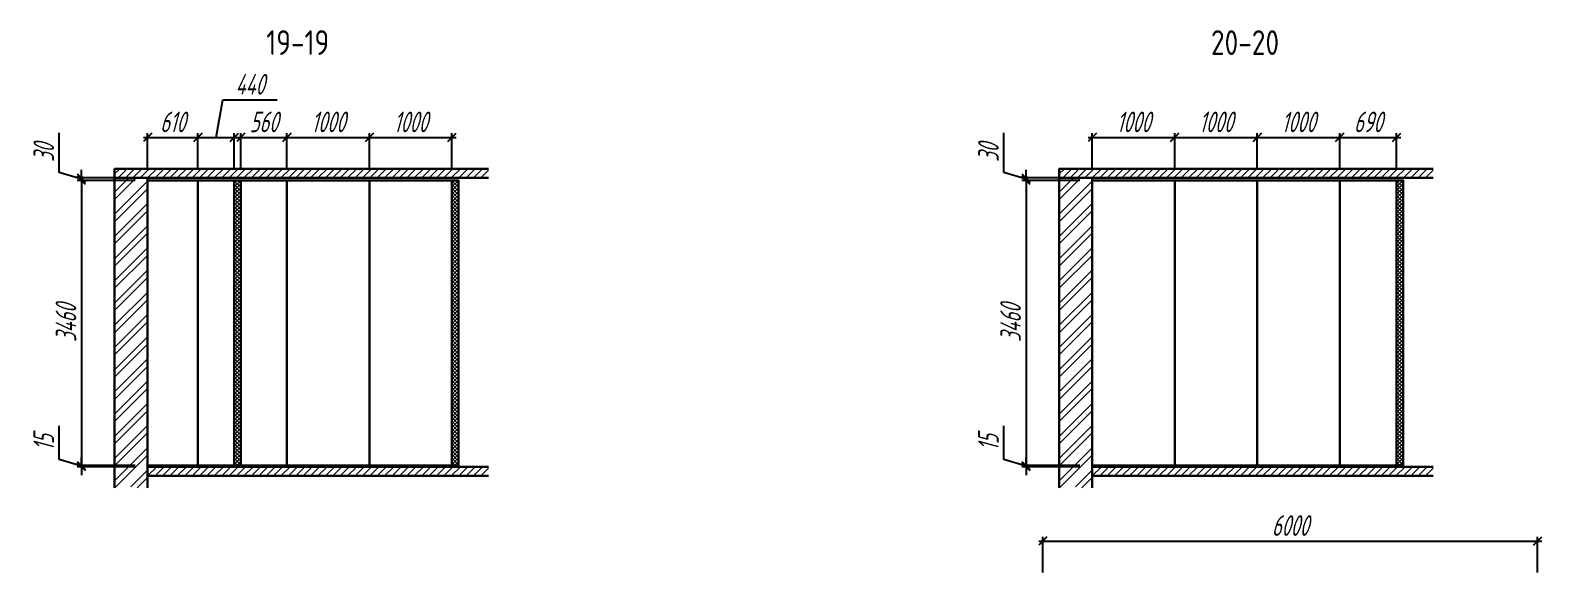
# Model space of a CAD drawing. Header units: millimetres. Extents: x -138350 to 909539, y -253833 to 111767.
# Drawn here: x 139081 to 157408, y -164561 to -157833 of the extents above; entities that cross this region are included whole.
import ezdxf

# ---------------------------------------------------------------- set-up
doc = ezdxf.new("R2010")
doc.units = ezdxf.units.MM
for name, color, linetype, lineweight in [('_Оси', 90, 'Continuous', 13), ('_Размеры', 120, 'Continuous', 13), ('_Сендвичи', 230, 'Continuous', 30), ('_Стены', 7, 'Continuous', 30), ('_Сэндвичи штрих', 7, 'Continuous', 5), ('_Текст', 141, 'Continuous', 20), ('выноска', 7, 'Continuous', 13)]:
    doc.layers.add(name, color=color, linetype=linetype, lineweight=lineweight)
doc.styles.add('Museo sans', font='CS_Gost2304.shx')
doc.styles.add('СПДС_размеры', font='spdswin.shx', dxfattribs={"width": 0.8, "oblique": 15})
doc.dimstyles.new('СПДС', dxfattribs={"dimtxt": 2.5, "dimasz": 1, "dimexe": 0.5, "dimexo": 1.5, "dimtad": 1, "dimdec": 0, "dimtxsty": 'СПДС_размеры', "dimblk": 'OBLIQUE', "dimcen": 2.5, "dimdle": 0.5, "dimadec": 8, "dimazin": 0, "dimtfac": 1, "dimtdec": 0, "dimtix": 1, "dimtmove": 0, "dimatfit": 3, "dimfxl": 1, "dimarcsym": 0})

# ---------------------------------------------------------------- blocks, each defined once
blk = doc.blocks.new('_Oblique')
at = {"layer": 'выноска', "color": 0, "lineweight": -2}
blk.add_line((-0.5, -0.5), (0.5, 0.5), dxfattribs=at)
blk = doc.blocks.new('*D737')
at = {"layer": '_Размеры', "color": 0, "lineweight": -2, "ltscale": 100, "transparency": 16777216}
for p, q in [((139432, -159559), (139432, -159079)), ((139701, -159640), (139432, -159559)), ((140354, -159625), (139651, -159625)), ((139701, -159625), (139701, -159525)), ((139701, -159625), (139701, -159655)), ((139701, -159625), (139701, -159655)), ((140354, -159655), (139651, -159655)), ((139701, -159655), (139701, -159755))]:
    blk.add_line(p, q, dxfattribs=at)
at = {"layer": 'Defpoints', "color": 0, "ltscale": 100, "transparency": 16777216}
for p in [(140504, -159625), (139701, -159655), (140504, -159655)]:
    blk.add_point(p, dxfattribs=at)
at = {"layer": '_Размеры', "color": 0, "lineweight": -2, "ltscale": 100, "transparency": 16777216, "xscale": 100, "yscale": 100, "zscale": 100}
for p, rotation in [((139701, -159625), 270), ((139701, -159655), 90)]:
    blk.add_blockref('_Oblique', p, dxfattribs=dict(at, rotation=rotation))
at = {"layer": '_Размеры', "color": 0, "ltscale": 100, "transparency": 16777216, "insert": (139245, -159319), "char_height": 250, "attachment_point": 5, "rotation": 90, "style": 'СПДС_размеры'}
blk.add_mtext('30', dxfattribs=at)
blk = doc.blocks.new('*D738')
at = {"layer": '_Размеры', "color": 0, "lineweight": -2, "ltscale": 100, "transparency": 16777216}
for p, q in [((139701, -159605), (139701, -163165)), ((140354, -159655), (139651, -159655)), ((140354, -163115), (139651, -163115))]:
    blk.add_line(p, q, dxfattribs=at)
at = {"layer": 'Defpoints', "color": 0, "ltscale": 100, "transparency": 16777216}
for p in [(140504, -159655), (139701, -163115), (140504, -163115)]:
    blk.add_point(p, dxfattribs=at)
at = {"layer": '_Размеры', "color": 0, "lineweight": -2, "ltscale": 100, "transparency": 16777216, "xscale": 100, "yscale": 100, "zscale": 100}
for p, rotation in [((139701, -159655), 90), ((139701, -163115), 270)]:
    blk.add_blockref('_Oblique', p, dxfattribs=dict(at, rotation=rotation))
at = {"layer": '_Размеры', "color": 0, "ltscale": 100, "transparency": 16777216, "insert": (139513.5, -161385), "char_height": 250, "attachment_point": 5, "rotation": 90, "style": 'СПДС_размеры'}
blk.add_mtext('3460', dxfattribs=at)
blk = doc.blocks.new('*D739')
at = {"layer": '_Размеры', "color": 0, "lineweight": -2, "ltscale": 100, "transparency": 16777216}
for p, q in [((139432, -163042), (139432, -162631)), ((139701, -163122), (139432, -163042)), ((139701, -163115), (139701, -163015)), ((140354, -163115), (139651, -163115)), ((140354, -163130), (139651, -163130)), ((139701, -163115), (139701, -163130)), ((139701, -163115), (139701, -163130)), ((139701, -163130), (139701, -163230))]:
    blk.add_line(p, q, dxfattribs=at)
at = {"layer": 'Defpoints', "color": 0, "ltscale": 100, "transparency": 16777216}
for p in [(139701, -163130), (140504, -163115), (140504, -163130)]:
    blk.add_point(p, dxfattribs=at)
at = {"layer": '_Размеры', "color": 0, "lineweight": -2, "ltscale": 100, "transparency": 16777216, "xscale": 100, "yscale": 100, "zscale": 100}
for p, rotation in [((139701, -163115), 270), ((139701, -163130), 90)]:
    blk.add_blockref('_Oblique', p, dxfattribs=dict(at, rotation=rotation))
at = {"layer": '_Размеры', "color": 0, "ltscale": 100, "transparency": 16777216, "insert": (139245, -162836), "char_height": 250, "attachment_point": 5, "rotation": 90, "style": 'СПДС_размеры'}
blk.add_mtext('15', dxfattribs=at)
blk = doc.blocks.new('*D740')
at = {"layer": '_Размеры', "color": 0, "lineweight": -2, "ltscale": 100, "transparency": 16777216}
for p, q in [((140454, -159133), (141164, -159133)), ((140504, -159505), (140504, -159083)), ((141114, -159505), (141114, -159083))]:
    blk.add_line(p, q, dxfattribs=at)
at = {"layer": 'Defpoints', "color": 0, "ltscale": 100, "transparency": 16777216}
for p in [(141114, -159133), (140504, -159655), (141114, -159655)]:
    blk.add_point(p, dxfattribs=at)
at = {"layer": '_Размеры', "color": 0, "lineweight": -2, "ltscale": 100, "transparency": 16777216, "xscale": 100, "yscale": 100, "zscale": 100, "rotation": 180}
blk.add_blockref('_Oblique', (140504, -159133), dxfattribs=at)
at = {"layer": '_Размеры', "color": 0, "lineweight": -2, "ltscale": 100, "transparency": 16777216, "xscale": 100, "yscale": 100, "zscale": 100}
blk.add_blockref('_Oblique', (141114, -159133), dxfattribs=at)
at = {"layer": '_Размеры', "color": 0, "ltscale": 100, "transparency": 16777216, "insert": (140809, -158945.5), "char_height": 250, "attachment_point": 5, "style": 'СПДС_размеры'}
blk.add_mtext('610', dxfattribs=at)
blk = doc.blocks.new('*D741')
at = {"layer": '_Размеры', "color": 0, "lineweight": -2, "ltscale": 100, "transparency": 16777216}
for p, q in [((141334, -159133), (141415, -158677)), ((141415, -158677), (142076, -158677)), ((141064, -159133), (141604, -159133)), ((141114, -159505), (141114, -159083)), ((141554, -159505), (141554, -159083))]:
    blk.add_line(p, q, dxfattribs=at)
at = {"layer": 'Defpoints', "color": 0, "ltscale": 100, "transparency": 16777216}
for p in [(141554, -159133), (141114, -159655), (141554, -159655)]:
    blk.add_point(p, dxfattribs=at)
at = {"layer": '_Размеры', "color": 0, "lineweight": -2, "ltscale": 100, "transparency": 16777216, "xscale": 100, "yscale": 100, "zscale": 100, "rotation": 180}
blk.add_blockref('_Oblique', (141114, -159133), dxfattribs=at)
at = {"layer": '_Размеры', "color": 0, "lineweight": -2, "ltscale": 100, "transparency": 16777216, "xscale": 100, "yscale": 100, "zscale": 100}
blk.add_blockref('_Oblique', (141554, -159133), dxfattribs=at)
at = {"layer": '_Размеры', "color": 0, "ltscale": 100, "transparency": 16777216, "insert": (141745, -158489), "char_height": 250, "attachment_point": 5, "style": 'СПДС_размеры'}
blk.add_mtext('440', dxfattribs=at)
blk = doc.blocks.new('*D742')
at = {"layer": '_Размеры', "color": 0, "lineweight": -2, "ltscale": 100, "transparency": 16777216}
for p, q in [((141584, -159133), (142244, -159133)), ((141634, -159505), (141634, -159083)), ((142194, -159505), (142194, -159083))]:
    blk.add_line(p, q, dxfattribs=at)
at = {"layer": 'Defpoints', "color": 0, "ltscale": 100, "transparency": 16777216}
for p in [(142194, -159133), (141634, -159655), (142194, -159655)]:
    blk.add_point(p, dxfattribs=at)
at = {"layer": '_Размеры', "color": 0, "lineweight": -2, "ltscale": 100, "transparency": 16777216, "xscale": 100, "yscale": 100, "zscale": 100, "rotation": 180}
blk.add_blockref('_Oblique', (141634, -159133), dxfattribs=at)
at = {"layer": '_Размеры', "color": 0, "lineweight": -2, "ltscale": 100, "transparency": 16777216, "xscale": 100, "yscale": 100, "zscale": 100}
blk.add_blockref('_Oblique', (142194, -159133), dxfattribs=at)
at = {"layer": '_Размеры', "color": 0, "ltscale": 100, "transparency": 16777216, "insert": (141914, -158945.5), "char_height": 250, "attachment_point": 5, "style": 'СПДС_размеры'}
blk.add_mtext('560', dxfattribs=at)
blk = doc.blocks.new('*D743')
at = {"layer": '_Размеры', "color": 0, "lineweight": -2, "ltscale": 100, "transparency": 16777216}
for p, q in [((142144, -159133), (143244, -159133)), ((142194, -159505), (142194, -159083)), ((143194, -159505), (143194, -159083))]:
    blk.add_line(p, q, dxfattribs=at)
at = {"layer": 'Defpoints', "color": 0, "ltscale": 100, "transparency": 16777216}
for p in [(143194, -159133), (142194, -159655), (143194, -159655)]:
    blk.add_point(p, dxfattribs=at)
at = {"layer": '_Размеры', "color": 0, "lineweight": -2, "ltscale": 100, "transparency": 16777216, "xscale": 100, "yscale": 100, "zscale": 100, "rotation": 180}
blk.add_blockref('_Oblique', (142194, -159133), dxfattribs=at)
at = {"layer": '_Размеры', "color": 0, "lineweight": -2, "ltscale": 100, "transparency": 16777216, "xscale": 100, "yscale": 100, "zscale": 100}
blk.add_blockref('_Oblique', (143194, -159133), dxfattribs=at)
at = {"layer": '_Размеры', "color": 0, "ltscale": 100, "transparency": 16777216, "insert": (142694, -158945.5), "char_height": 250, "attachment_point": 5, "style": 'СПДС_размеры'}
blk.add_mtext('1000', dxfattribs=at)
blk = doc.blocks.new('*D744')
at = {"layer": '_Размеры', "color": 0, "lineweight": -2, "ltscale": 100, "transparency": 16777216}
for p, q in [((143144, -159133), (144244, -159133)), ((143194, -159505), (143194, -159083)), ((144194, -159505), (144194, -159083))]:
    blk.add_line(p, q, dxfattribs=at)
at = {"layer": 'Defpoints', "color": 0, "ltscale": 100, "transparency": 16777216}
for p in [(144194, -159133), (143194, -159655), (144194, -159655)]:
    blk.add_point(p, dxfattribs=at)
at = {"layer": '_Размеры', "color": 0, "lineweight": -2, "ltscale": 100, "transparency": 16777216, "xscale": 100, "yscale": 100, "zscale": 100, "rotation": 180}
blk.add_blockref('_Oblique', (143194, -159133), dxfattribs=at)
at = {"layer": '_Размеры', "color": 0, "lineweight": -2, "ltscale": 100, "transparency": 16777216, "xscale": 100, "yscale": 100, "zscale": 100}
blk.add_blockref('_Oblique', (144194, -159133), dxfattribs=at)
at = {"layer": '_Размеры', "color": 0, "ltscale": 100, "transparency": 16777216, "insert": (143694, -158945.5), "char_height": 250, "attachment_point": 5, "style": 'СПДС_размеры'}
blk.add_mtext('1000', dxfattribs=at)
blk = doc.blocks.new('*D745')
at = {"layer": '_Оси', "color": 0, "lineweight": -2, "ltscale": 100, "transparency": 16777216}
for p, q in [((151358, -164411), (151358, -163980)), ((157358, -164411), (157358, -163980)), ((151308, -164030), (157408, -164030))]:
    blk.add_line(p, q, dxfattribs=at)
at = {"layer": 'Defpoints', "color": 0, "ltscale": 100, "transparency": 16777216}
for p in [(157358, -164030), (151358, -164561), (157358, -164561)]:
    blk.add_point(p, dxfattribs=at)
at = {"layer": '_Оси', "color": 0, "lineweight": -2, "ltscale": 100, "transparency": 16777216, "xscale": 100, "yscale": 100, "zscale": 100, "rotation": 180}
blk.add_blockref('_Oblique', (151358, -164030), dxfattribs=at)
at = {"layer": '_Оси', "color": 0, "lineweight": -2, "ltscale": 100, "transparency": 16777216, "xscale": 100, "yscale": 100, "zscale": 100}
blk.add_blockref('_Oblique', (157358, -164030), dxfattribs=at)
at = {"layer": '_Оси', "color": 0, "ltscale": 100, "transparency": 16777216, "insert": (154358, -163842.5), "char_height": 250, "attachment_point": 5, "style": 'СПДС_размеры'}
blk.add_mtext('6000', dxfattribs=at)
blk = doc.blocks.new('*D746')
at = {"layer": '_Размеры', "color": 0, "lineweight": -2, "ltscale": 100, "transparency": 16777216}
for p, q in [((150886, -159559), (150886, -159079)), ((151155, -159640), (150886, -159559)), ((151808, -159625), (151105, -159625)), ((151155, -159625), (151155, -159525)), ((151155, -159625), (151155, -159655)), ((151155, -159625), (151155, -159655)), ((151808, -159655), (151105, -159655)), ((151155, -159655), (151155, -159755))]:
    blk.add_line(p, q, dxfattribs=at)
at = {"layer": 'Defpoints', "color": 0, "ltscale": 100, "transparency": 16777216}
for p in [(151958, -159625), (151155, -159655), (151958, -159655)]:
    blk.add_point(p, dxfattribs=at)
at = {"layer": '_Размеры', "color": 0, "lineweight": -2, "ltscale": 100, "transparency": 16777216, "xscale": 100, "yscale": 100, "zscale": 100}
for p, rotation in [((151155, -159625), 270), ((151155, -159655), 90)]:
    blk.add_blockref('_Oblique', p, dxfattribs=dict(at, rotation=rotation))
at = {"layer": '_Размеры', "color": 0, "ltscale": 100, "transparency": 16777216, "insert": (150699, -159319), "char_height": 250, "attachment_point": 5, "rotation": 90, "style": 'СПДС_размеры'}
blk.add_mtext('30', dxfattribs=at)
blk = doc.blocks.new('*D747')
at = {"layer": '_Размеры', "color": 0, "lineweight": -2, "ltscale": 100, "transparency": 16777216}
for p, q in [((151155, -159605), (151155, -163165)), ((151808, -159655), (151105, -159655)), ((151808, -163115), (151105, -163115))]:
    blk.add_line(p, q, dxfattribs=at)
at = {"layer": 'Defpoints', "color": 0, "ltscale": 100, "transparency": 16777216}
for p in [(151958, -159655), (151155, -163115), (151958, -163115)]:
    blk.add_point(p, dxfattribs=at)
at = {"layer": '_Размеры', "color": 0, "lineweight": -2, "ltscale": 100, "transparency": 16777216, "xscale": 100, "yscale": 100, "zscale": 100}
for p, rotation in [((151155, -159655), 90), ((151155, -163115), 270)]:
    blk.add_blockref('_Oblique', p, dxfattribs=dict(at, rotation=rotation))
at = {"layer": '_Размеры', "color": 0, "ltscale": 100, "transparency": 16777216, "insert": (150967.5, -161385), "char_height": 250, "attachment_point": 5, "rotation": 90, "style": 'СПДС_размеры'}
blk.add_mtext('3460', dxfattribs=at)
blk = doc.blocks.new('*D748')
at = {"layer": '_Размеры', "color": 0, "lineweight": -2, "ltscale": 100, "transparency": 16777216}
for p, q in [((150886, -163042), (150886, -162631)), ((151155, -163122), (150886, -163042)), ((151155, -163115), (151155, -163015)), ((151808, -163115), (151105, -163115)), ((151808, -163130), (151105, -163130)), ((151155, -163115), (151155, -163130)), ((151155, -163115), (151155, -163130)), ((151155, -163130), (151155, -163230))]:
    blk.add_line(p, q, dxfattribs=at)
at = {"layer": 'Defpoints', "color": 0, "ltscale": 100, "transparency": 16777216}
for p in [(151155, -163130), (151958, -163115), (151958, -163130)]:
    blk.add_point(p, dxfattribs=at)
at = {"layer": '_Размеры', "color": 0, "lineweight": -2, "ltscale": 100, "transparency": 16777216, "xscale": 100, "yscale": 100, "zscale": 100}
for p, rotation in [((151155, -163115), 270), ((151155, -163130), 90)]:
    blk.add_blockref('_Oblique', p, dxfattribs=dict(at, rotation=rotation))
at = {"layer": '_Размеры', "color": 0, "ltscale": 100, "transparency": 16777216, "insert": (150699, -162836), "char_height": 250, "attachment_point": 5, "rotation": 90, "style": 'СПДС_размеры'}
blk.add_mtext('15', dxfattribs=at)
blk = doc.blocks.new('*D754')
at = {"layer": '_Размеры', "color": 0, "lineweight": -2, "ltscale": 100, "transparency": 16777216}
for p, q in [((151908, -159133), (153008, -159133)), ((151958, -159505), (151958, -159083)), ((152958, -159505), (152958, -159083))]:
    blk.add_line(p, q, dxfattribs=at)
at = {"layer": 'Defpoints', "color": 0, "ltscale": 100, "transparency": 16777216}
for p in [(152958, -159133), (151958, -159655), (152958, -159655)]:
    blk.add_point(p, dxfattribs=at)
at = {"layer": '_Размеры', "color": 0, "lineweight": -2, "ltscale": 100, "transparency": 16777216, "xscale": 100, "yscale": 100, "zscale": 100, "rotation": 180}
blk.add_blockref('_Oblique', (151958, -159133), dxfattribs=at)
at = {"layer": '_Размеры', "color": 0, "lineweight": -2, "ltscale": 100, "transparency": 16777216, "xscale": 100, "yscale": 100, "zscale": 100}
blk.add_blockref('_Oblique', (152958, -159133), dxfattribs=at)
at = {"layer": '_Размеры', "color": 0, "ltscale": 100, "transparency": 16777216, "insert": (152458, -158945.5), "char_height": 250, "attachment_point": 5, "style": 'СПДС_размеры'}
blk.add_mtext('1000', dxfattribs=at)
blk = doc.blocks.new('*D755')
at = {"layer": '_Размеры', "color": 0, "lineweight": -2, "ltscale": 100, "transparency": 16777216}
for p, q in [((152908, -159133), (154008, -159133)), ((152958, -159505), (152958, -159083)), ((153958, -159505), (153958, -159083))]:
    blk.add_line(p, q, dxfattribs=at)
at = {"layer": 'Defpoints', "color": 0, "ltscale": 100, "transparency": 16777216}
for p in [(153958, -159133), (152958, -159655), (153958, -159655)]:
    blk.add_point(p, dxfattribs=at)
at = {"layer": '_Размеры', "color": 0, "lineweight": -2, "ltscale": 100, "transparency": 16777216, "xscale": 100, "yscale": 100, "zscale": 100, "rotation": 180}
blk.add_blockref('_Oblique', (152958, -159133), dxfattribs=at)
at = {"layer": '_Размеры', "color": 0, "lineweight": -2, "ltscale": 100, "transparency": 16777216, "xscale": 100, "yscale": 100, "zscale": 100}
blk.add_blockref('_Oblique', (153958, -159133), dxfattribs=at)
at = {"layer": '_Размеры', "color": 0, "ltscale": 100, "transparency": 16777216, "insert": (153458, -158945.5), "char_height": 250, "attachment_point": 5, "style": 'СПДС_размеры'}
blk.add_mtext('1000', dxfattribs=at)
blk = doc.blocks.new('*D756')
at = {"layer": '_Размеры', "color": 0, "lineweight": -2, "ltscale": 100, "transparency": 16777216}
for p, q in [((153908, -159133), (155008, -159133)), ((153958, -159505), (153958, -159083)), ((154958, -159505), (154958, -159083))]:
    blk.add_line(p, q, dxfattribs=at)
at = {"layer": 'Defpoints', "color": 0, "ltscale": 100, "transparency": 16777216}
for p in [(154958, -159133), (153958, -159655), (154958, -159655)]:
    blk.add_point(p, dxfattribs=at)
at = {"layer": '_Размеры', "color": 0, "lineweight": -2, "ltscale": 100, "transparency": 16777216, "xscale": 100, "yscale": 100, "zscale": 100, "rotation": 180}
blk.add_blockref('_Oblique', (153958, -159133), dxfattribs=at)
at = {"layer": '_Размеры', "color": 0, "lineweight": -2, "ltscale": 100, "transparency": 16777216, "xscale": 100, "yscale": 100, "zscale": 100}
blk.add_blockref('_Oblique', (154958, -159133), dxfattribs=at)
at = {"layer": '_Размеры', "color": 0, "ltscale": 100, "transparency": 16777216, "insert": (154458, -158945.5), "char_height": 250, "attachment_point": 5, "style": 'СПДС_размеры'}
blk.add_mtext('1000', dxfattribs=at)
blk = doc.blocks.new('*D757')
at = {"layer": '_Размеры', "color": 0, "lineweight": -2, "ltscale": 100, "transparency": 16777216}
for p, q in [((154908, -159133), (155698, -159133)), ((154958, -159505), (154958, -159083)), ((155648, -159505), (155648, -159083))]:
    blk.add_line(p, q, dxfattribs=at)
at = {"layer": 'Defpoints', "color": 0, "ltscale": 100, "transparency": 16777216}
for p in [(155648, -159133), (154958, -159655), (155648, -159655)]:
    blk.add_point(p, dxfattribs=at)
at = {"layer": '_Размеры', "color": 0, "lineweight": -2, "ltscale": 100, "transparency": 16777216, "xscale": 100, "yscale": 100, "zscale": 100, "rotation": 180}
blk.add_blockref('_Oblique', (154958, -159133), dxfattribs=at)
at = {"layer": '_Размеры', "color": 0, "lineweight": -2, "ltscale": 100, "transparency": 16777216, "xscale": 100, "yscale": 100, "zscale": 100}
blk.add_blockref('_Oblique', (155648, -159133), dxfattribs=at)
at = {"layer": '_Размеры', "color": 0, "ltscale": 100, "transparency": 16777216, "insert": (155303, -158945.5), "char_height": 250, "attachment_point": 5, "style": 'СПДС_размеры'}
blk.add_mtext('690', dxfattribs=at)

msp = doc.modelspace()

# ---------------------------------------------------------------- hatches: boundary and pattern name
at = {"layer": '_Сэндвичи штрих', "ltscale": 100}
h = msp.add_hatch(dxfattribs=at)
h.set_pattern_fill('ANSI31', color=256, scale=20)
h.set_pattern_definition([(45, (-1368, -36041), (-44.90128, 44.90128), [])])
h.paths.add_polyline_path([(144638, -159625), (144638, -159515), (140104, -159515), (140104, -159625)])
h = msp.add_hatch(dxfattribs=at)
h.set_pattern_fill('ANSI32', color=256, scale=20)
h.set_pattern_definition([(45, (-968, -36041), (-134.70384, 134.70384), []), (45, (-878.2, -36041), (-134.70384, 134.70384), [])])
h.paths.add_polyline_path([(140104, -163385), (140279, -163385), (140291.5, -163335), (140316.5, -163435), (140329, -163385), (140504, -163385), (140504, -159625), (140104, -159625)])
h = msp.add_hatch(dxfattribs=at)
h.set_pattern_fill('ANSI31', color=256, scale=20)
h.set_pattern_definition([(45, (10086, -36041), (-44.90128, 44.90128), [])])
h.paths.add_polyline_path([(156092, -159625), (156092, -159515), (151558, -159515), (151558, -159625)])
h = msp.add_hatch(dxfattribs=at)
h.set_pattern_fill('ANSI32', color=256, scale=20)
h.set_pattern_definition([(45, (10486, -36041), (-134.70384, 134.70384), []), (45, (10575.8, -36041), (-134.70384, 134.70384), [])])
h.paths.add_polyline_path([(151558, -163385), (151733, -163385), (151745.5, -163335), (151770.5, -163435), (151783, -163385), (151958, -163385), (151958, -159625), (151558, -159625)])
h = msp.add_hatch(dxfattribs=at)
h.set_pattern_fill('ANSI37', color=256, scale=10)
h.set_pattern_definition([(45, (22558, -13812), (-22.4506403, 22.4506403), []), (135, (22558, -13812), (-22.4506403, -22.4506403), [])])
h.paths.add_polyline_path([(141634, -159655), (141554, -159655), (141554, -163115), (141634, -163115)])
h = msp.add_hatch(dxfattribs=at)
h.set_pattern_fill('ANSI37', color=256, scale=10)
h.set_pattern_definition([(45, (25198, -13812), (-22.4506403, 22.4506403), []), (135, (25198, -13812), (-22.4506403, -22.4506403), [])])
h.paths.add_polyline_path([(144274, -159655), (144194, -159655), (144194, -163115), (144274, -163115)])
h = msp.add_hatch(dxfattribs=at)
h.set_pattern_fill('ANSI37', color=256, scale=10)
h.set_pattern_definition([(45, (36652, -13812), (-22.4506403, 22.4506403), []), (135, (36652, -13812), (-22.4506403, -22.4506403), [])])
h.paths.add_polyline_path([(155728, -159655), (155648, -159655), (155648, -163115), (155728, -163115)])
h = msp.add_hatch(dxfattribs=at)
h.set_pattern_fill('ANSI31', color=256, scale=20)
h.set_pattern_definition([(45, (-1368, -39656), (-44.90128, 44.90128), [])])
h.paths.add_polyline_path([(144638, -163240), (144638, -163130), (140504, -163130), (140504, -163240)])
h = msp.add_hatch(dxfattribs=at)
h.set_pattern_fill('ANSI31', color=256, scale=20)
h.set_pattern_definition([(45, (10086, -39656), (-44.90128, 44.90128), [])])
h.paths.add_polyline_path([(156092, -163240), (156092, -163130), (151958, -163130), (151958, -163240)])

# ---------------------------------------------------------------- linework, layer by layer
at = {"layer": '_Сендвичи', "color": 2, "ltscale": 100}
for p, q in [((144194, -159655), (140504, -159655)), ((140504, -163115), (140504, -159655)), ((141114, -159655), (141114, -163115)), ((142194, -159655), (142194, -163115)), ((143194, -159655), (143194, -163115)), ((155648, -159655), (151958, -159655)), ((151958, -163115), (151958, -159655)), ((152958, -163115), (152958, -159655)), ((153958, -163115), (153958, -159655)), ((154958, -163115), (154958, -159655)), ((144194, -163115), (140504, -163115)), ((155648, -163115), (151958, -163115))]:
    msp.add_line(p, q, dxfattribs=at)
for points in [[(141554, -163115), (141634, -163115), (141634, -159655), (141554, -159655)], [(144194, -163115), (144274, -163115), (144274, -159655), (144194, -159655)], [(155648, -163115), (155728, -163115), (155728, -159655), (155648, -159655)]]:
    msp.add_lwpolyline(points, close=True, dxfattribs=at)
at = {"layer": '_Стены', "ltscale": 100}
for points in [[(144638, -159625), (140104, -159625), (140104, -159515), (144638, -159515)], [(140504, -163385), (140504, -159625), (140104, -159625), (140104, -163385)], [(156092, -159625), (151558, -159625), (151558, -159515), (156092, -159515)], [(151958, -163385), (151958, -159625), (151558, -159625), (151558, -163385)], [(144638, -163240), (140504, -163240), (140504, -163130), (144638, -163130)], [(156092, -163240), (151958, -163240), (151958, -163130), (156092, -163130)]]:
    msp.add_lwpolyline(points, dxfattribs=at)

# ---------------------------------------------------------------- texts
at = {"layer": '_Текст', "linetype": 'Continuous', "ltscale": 100, "style": 'Museo sans'}
for s, p in [('19-19', (141943, -158133)), ('20-20', (153397, -158133))]:
    msp.add_text(s, height=300, dxfattribs=at).set_placement(p)

# ---------------------------------------------------------------- dimensions: what is measured, and where the dimension line sits
at = {"layer": '_Оси', "ltscale": 100}
dim = msp.add_linear_dim(base=(157358, -164030), p1=(151358, -164561), p2=(157358, -164561), dimstyle='СПДС', override={"dimscale": 100, "dimtix": 0, "dimtmove": 1}, dxfattribs=at)
dim.commit()
dim.dimension.update_dxf_attribs({"geometry": '*D745', "text_midpoint": (154358, -163842.5)})
at = {"layer": '_Размеры', "ltscale": 100}
for base, p1, p2, picture, middle in [((141554, -159133), (141114, -159655), (141554, -159655), '*D741', (141477.1, -158676.8)), ((141114, -159133), (140504, -159655), (141114, -159655), '*D740', (140809, -159133)), ((142194, -159133), (141634, -159655), (142194, -159655), '*D742', (141914, -159133))]:
    dim = msp.add_linear_dim(base=base, p1=p1, p2=p2, dimstyle='СПДС', override={"dimscale": 100, "dimtix": 0, "dimtmove": 1}, dxfattribs=at)
    dim.commit()
    dim.dimension.update_dxf_attribs({"geometry": picture, "text_midpoint": middle, "dimtype": 160})
for base, p1, p2, picture, middle in [((143194, -159133), (142194, -159655), (143194, -159655), '*D743', (142694, -158945.5)), ((144194, -159133), (143194, -159655), (144194, -159655), '*D744', (143694, -158945.5)), ((152958, -159133), (151958, -159655), (152958, -159655), '*D754', (152458, -158945.5)), ((153958, -159133), (152958, -159655), (153958, -159655), '*D755', (153458, -158945.5)), ((154958, -159133), (153958, -159655), (154958, -159655), '*D756', (154458, -158945.5)), ((155648, -159133), (154958, -159655), (155648, -159655), '*D757', (155303, -158945.5))]:
    dim = msp.add_linear_dim(base=base, p1=p1, p2=p2, dimstyle='СПДС', override={"dimscale": 100, "dimtix": 0, "dimtmove": 1}, dxfattribs=at)
    dim.commit()
    dim.dimension.update_dxf_attribs({"geometry": picture, "text_midpoint": middle})
for base, p1, p2, picture, middle in [((139701, -159655), (140504, -159625), (140504, -159655), '*D737', (139244.8, -159496.9)), ((151155, -159655), (151958, -159625), (151958, -159655), '*D746', (150698.8, -159496.9)), ((139701, -163115), (140504, -159655), (140504, -163115), '*D738', (139513.5, -161385)), ((151155, -163115), (151958, -159655), (151958, -163115), '*D747', (150967.5, -161385)), ((139701, -163130), (140504, -163115), (140504, -163130), '*D739', (139244.8, -162979.4)), ((151155, -163130), (151958, -163115), (151958, -163130), '*D748', (150698.8, -162979.4))]:
    dim = msp.add_linear_dim(base=base, p1=p1, p2=p2, angle=90, dimstyle='СПДС', override={"dimscale": 100, "dimtix": 0, "dimtmove": 1}, dxfattribs=at)
    dim.commit()
    dim.dimension.update_dxf_attribs({"geometry": picture, "text_midpoint": middle})

doc.saveas('drawing.dxf')
